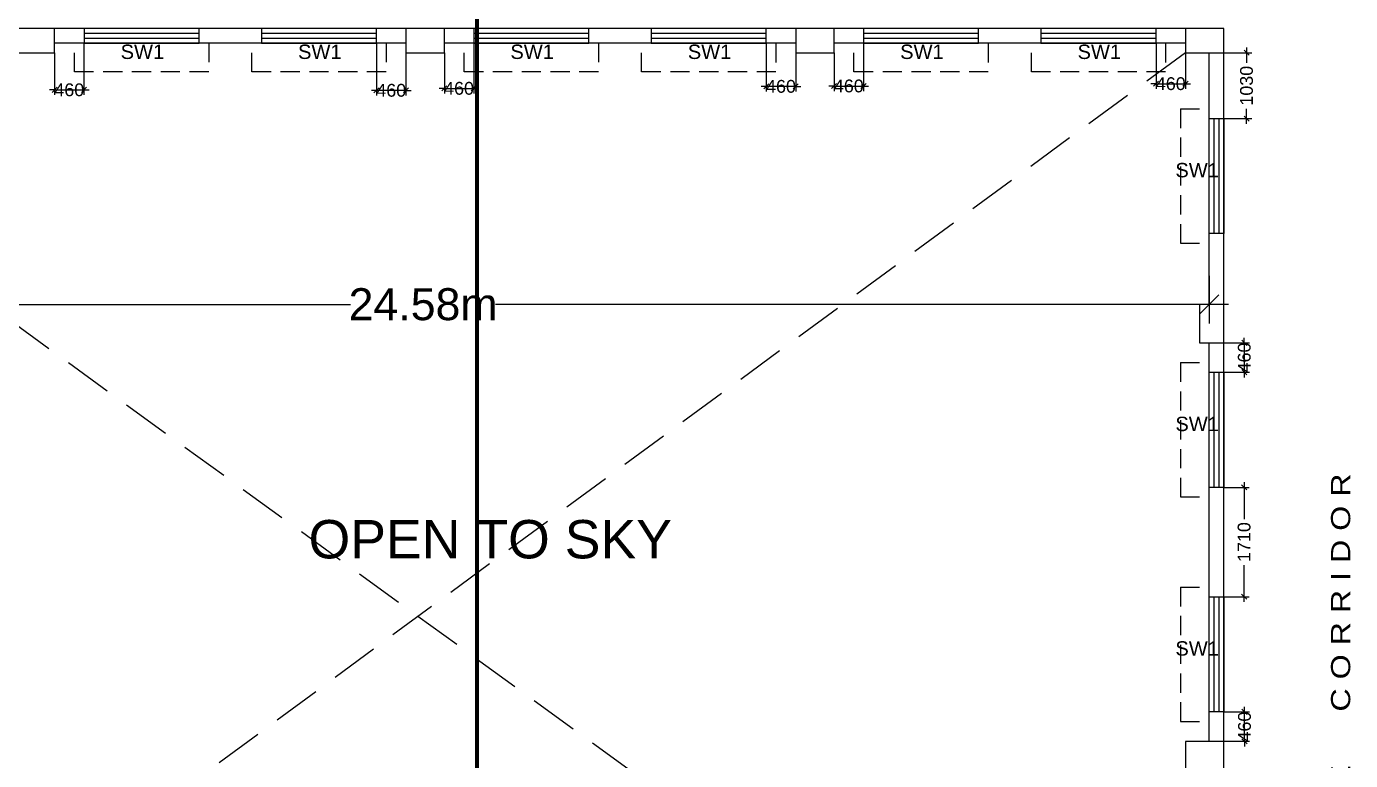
# Model space of a CAD drawing. Extents: x 7620542 to 7843793, y -6476226 to -6093835.
# Drawn here: x 7663738 to 7684439, y -6351610 to -6340135 of the extents above; entities that cross this region are included whole.
import ezdxf
from ezdxf.enums import TextEntityAlignment as Align

# ---------------------------------------------------------------- set-up
doc = ezdxf.new("R2010")
doc.units = 0
doc.header["$LTSCALE"] = 600
doc.header["$MEASUREMENT"] = 0
doc.header["$PDMODE"] = 35
doc.linetypes.add('DASHED', pattern=[0.75, 0.5, -0.25])
doc.linetypes.add('HIDDEN2', pattern=[0.1875, 0.125, -0.0625])
doc.layers.get('0').update_dxf_attribs({"linetype": 'CONTINUOUS'})
doc.layers.get('Defpoints').update_dxf_attribs({"linetype": 'CONTINUOUS'})
for name, color, linetype in [('chajja', 7, 'CONTINUOUS'), ('DIMEN', 5, 'CONTINUOUS'), ('Duct', 8, 'CONTINUOUS'), ('joinery', 7, 'CONTINUOUS'), ('LA-column', 3, 'CONTINUOUS'), ('Sections', 10, 'CONTINUOUS'), ('TXT', 6, 'CONTINUOUS'), ('Walls', 7, 'CONTINUOUS'), ('WIN', 151, 'CONTINUOUS'), ('Working Dim', 5, 'CONTINUOUS')]:
    doc.layers.add(name, color=color, linetype=linetype)
doc.styles.add('ari', font='arial.ttf')
doc.styles.add('ARIAL', font='arial.ttf')
doc.styles.get("Standard").update_dxf_attribs({"font": 'romans.shx'})
doc.dimstyles.new('int. dim', dxfattribs={"dimtxt": 450, "dimasz": 80, "dimexe": 80, "dimexo": 0, "dimgap": 70, "dimtad": 0, "dimdec": 0, "dimzin": 12, "dimdsep": 46, "dimtxsty": 'ari', "dimblk": 'OBLIQUE', "dimcen": 2, "dimdle": 80, "dimclrd": 256, "dimclre": 256, "dimclrt": 6, "dimadec": 0, "dimazin": 0, "dimtfac": 1, "dimtdec": 0, "dimtix": 1, "dimtmove": 2, "dimatfit": 3, "dimfxl": 1, "dimtolj": 1, "dimtzin": 0, "dimlwd": -1, "dimlwe": -1, "dimarcsym": 0})
doc.dimstyles.new('STANDARD$0', dxfattribs={"dimscale": 0, "dimtxt": 150, "dimasz": 125, "dimexe": 0.75, "dimexo": 1, "dimgap": 25, "dimtad": 1, "dimdec": 0, "dimdsep": 46, "dimtxsty": 'Standard', "dimblk1": 'DOT', "dimblk2": 'DOT', "dimsah": 1, "dimcen": 2.5, "dimclrd": 1, "dimclre": 1, "dimclrt": 3, "dimadec": 0, "dimazin": 0, "dimtfac": 1, "dimtdec": 0, "dimtmove": 0, "dimatfit": 3, "dimldrblk": 'DOT', "dimfxl": 1, "dimtolj": 1, "dimtzin": 0, "dimarcsym": 0})

# ---------------------------------------------------------------- blocks, each defined once
blk = doc.blocks.new('_Oblique')
at = {"color": 0, "linetype": 'ByBlock', "lineweight": -2}
blk.add_line((-0.5, -0.5), (0.5, 0.5), dxfattribs=at)
blk = doc.blocks.new('*D558')
at = {"layer": 'Defpoints', "color": 0, "transparency": 16777216}
for p in [(7664637, -6340395, 10), (7664177, -6340545, 10), (7664637, -6341126)]:
    blk.add_point(p, dxfattribs=at)
at = {"layer": 'Working Dim', "transparency": 16777216}
for p, q in [((7664637, -6340395), (7664637, -6341206)), ((7664177, -6340545), (7664177, -6341206)), ((7664177, -6341126), (7664097, -6341126)), ((7664177, -6341126), (7664637, -6341126)), ((7664637, -6341126), (7664717, -6341126))]:
    blk.add_line(p, q, dxfattribs=at)
at = {"layer": 'Working Dim', "transparency": 16777216, "xscale": 80, "yscale": 80, "zscale": 80}
blk.add_blockref('_Oblique', (7664177, -6341126), dxfattribs=at)
at = {"layer": 'Working Dim', "transparency": 16777216, "xscale": 80, "yscale": 80, "zscale": 80, "rotation": 180}
blk.add_blockref('_Oblique', (7664637, -6341126), dxfattribs=at)
at = {"layer": 'Working Dim', "color": 6, "transparency": 16777216, "insert": (7664407, -6341126), "char_height": 200, "attachment_point": 5, "style": 'ari'}
blk.add_mtext('\\A1;460', dxfattribs=at)
blk = doc.blocks.new('*D559')
at = {"layer": 'Defpoints', "color": 0, "transparency": 16777216}
for p in [(7669211, -6340395, 10), (7669671, -6340545, 10), (7669211, -6341134)]:
    blk.add_point(p, dxfattribs=at)
at = {"layer": 'Working Dim', "transparency": 16777216}
for p, q in [((7669211, -6340395), (7669211, -6341214)), ((7669671, -6340545), (7669671, -6341214)), ((7669211, -6341134), (7669131, -6341134)), ((7669671, -6341134), (7669211, -6341134)), ((7669671, -6341134), (7669751, -6341134))]:
    blk.add_line(p, q, dxfattribs=at)
at = {"layer": 'Working Dim', "transparency": 16777216, "xscale": 80, "yscale": 80, "zscale": 80}
blk.add_blockref('_Oblique', (7669211, -6341134), dxfattribs=at)
at = {"layer": 'Working Dim', "transparency": 16777216, "xscale": 80, "yscale": 80, "zscale": 80, "rotation": 180}
blk.add_blockref('_Oblique', (7669671, -6341134), dxfattribs=at)
at = {"layer": 'Working Dim', "color": 6, "transparency": 16777216, "insert": (7669441, -6341134), "char_height": 200, "attachment_point": 5, "style": 'ari'}
blk.add_mtext('\\A1;460', dxfattribs=at)
blk = doc.blocks.new('*D560')
at = {"layer": 'Defpoints', "color": 0, "transparency": 16777216}
for p in [(7670731, -6340395, 10), (7670271, -6340545, 10), (7670731, -6341103)]:
    blk.add_point(p, dxfattribs=at)
at = {"layer": 'Working Dim', "transparency": 16777216}
for p, q in [((7670731, -6340395), (7670731, -6341183)), ((7670271, -6340545), (7670271, -6341183)), ((7670271, -6341103), (7670191, -6341103)), ((7670271, -6341103), (7670731, -6341103)), ((7670731, -6341103), (7670811, -6341103))]:
    blk.add_line(p, q, dxfattribs=at)
at = {"layer": 'Working Dim', "transparency": 16777216, "xscale": 80, "yscale": 80, "zscale": 80}
blk.add_blockref('_Oblique', (7670271, -6341103), dxfattribs=at)
at = {"layer": 'Working Dim', "transparency": 16777216, "xscale": 80, "yscale": 80, "zscale": 80, "rotation": 180}
blk.add_blockref('_Oblique', (7670731, -6341103), dxfattribs=at)
at = {"layer": 'Working Dim', "color": 6, "transparency": 16777216, "insert": (7670501, -6341103), "char_height": 200, "attachment_point": 5, "style": 'ari'}
blk.add_mtext('\\A1;460', dxfattribs=at)
blk = doc.blocks.new('*D561')
at = {"layer": 'Defpoints', "color": 0, "transparency": 16777216}
for p in [(7675305, -6340395), (7675765, -6340545), (7675305, -6341072)]:
    blk.add_point(p, dxfattribs=at)
at = {"layer": 'Working Dim', "transparency": 16777216}
for p, q in [((7675305, -6340395), (7675305, -6341152)), ((7675765, -6340545), (7675765, -6341152)), ((7675305, -6341072), (7675225, -6341072)), ((7675765, -6341072), (7675305, -6341072)), ((7675765, -6341072), (7675845, -6341072))]:
    blk.add_line(p, q, dxfattribs=at)
at = {"layer": 'Working Dim', "transparency": 16777216, "xscale": 80, "yscale": 80, "zscale": 80}
blk.add_blockref('_Oblique', (7675305, -6341072), dxfattribs=at)
at = {"layer": 'Working Dim', "transparency": 16777216, "xscale": 80, "yscale": 80, "zscale": 80, "rotation": 180}
blk.add_blockref('_Oblique', (7675765, -6341072), dxfattribs=at)
at = {"layer": 'Working Dim', "color": 6, "transparency": 16777216, "insert": (7675535, -6341072), "char_height": 200, "attachment_point": 5, "style": 'ari'}
blk.add_mtext('\\A1;460', dxfattribs=at)
blk = doc.blocks.new('*D562')
at = {"layer": 'Defpoints', "color": 0, "transparency": 16777216}
for p in [(7676825, -6340395), (7676365, -6340545), (7676825, -6341066)]:
    blk.add_point(p, dxfattribs=at)
at = {"layer": 'Working Dim', "transparency": 16777216}
for p, q in [((7676825, -6340395), (7676825, -6341146)), ((7676365, -6340545), (7676365, -6341146)), ((7676365, -6341066), (7676285, -6341066)), ((7676365, -6341066), (7676825, -6341066)), ((7676825, -6341066), (7676905, -6341066))]:
    blk.add_line(p, q, dxfattribs=at)
at = {"layer": 'Working Dim', "transparency": 16777216, "xscale": 80, "yscale": 80, "zscale": 80}
blk.add_blockref('_Oblique', (7676365, -6341066), dxfattribs=at)
at = {"layer": 'Working Dim', "transparency": 16777216, "xscale": 80, "yscale": 80, "zscale": 80, "rotation": 180}
blk.add_blockref('_Oblique', (7676825, -6341066), dxfattribs=at)
at = {"layer": 'Working Dim', "color": 6, "transparency": 16777216, "insert": (7676595, -6341066), "char_height": 200, "attachment_point": 5, "style": 'ari'}
blk.add_mtext('\\A1;460', dxfattribs=at)
blk = doc.blocks.new('*D563')
at = {"layer": 'Defpoints', "color": 0, "transparency": 16777216}
for p in [(7681399, -6340395, -10), (7681859, -6340545, -10), (7681859, -6341030)]:
    blk.add_point(p, dxfattribs=at)
at = {"layer": 'Working Dim', "transparency": 16777216}
for p, q in [((7681399, -6340395), (7681399, -6341110)), ((7681859, -6340545), (7681859, -6341110)), ((7681399, -6341030), (7681319, -6341030)), ((7681399, -6341030), (7681859, -6341030)), ((7681859, -6341030), (7681939, -6341030))]:
    blk.add_line(p, q, dxfattribs=at)
at = {"layer": 'Working Dim', "transparency": 16777216, "xscale": 80, "yscale": 80, "zscale": 80}
blk.add_blockref('_Oblique', (7681399, -6341030), dxfattribs=at)
at = {"layer": 'Working Dim', "transparency": 16777216, "xscale": 80, "yscale": 80, "zscale": 80, "rotation": 180}
blk.add_blockref('_Oblique', (7681859, -6341030), dxfattribs=at)
at = {"layer": 'Working Dim', "color": 6, "transparency": 16777216, "insert": (7681629, -6341030), "char_height": 200, "attachment_point": 5, "style": 'ari'}
blk.add_mtext('\\A1;460', dxfattribs=at)
blk = doc.blocks.new('*D567')
at = {"layer": 'Defpoints', "color": 0, "transparency": 16777216}
for p in [(7682459, -6340545, -10), (7682459, -6341576, 3), (7682814, -6341576)]:
    blk.add_point(p, dxfattribs=at)
at = {"layer": 'Working Dim', "transparency": 16777216}
for p, q in [((7682459, -6340545), (7682894, -6340545)), ((7682814, -6340465), (7682814, -6340702)), ((7682814, -6341656), (7682814, -6341420)), ((7682459, -6341576), (7682894, -6341576))]:
    blk.add_line(p, q, dxfattribs=at)
at = {"layer": 'Working Dim', "transparency": 16777216, "xscale": 80, "yscale": 80, "zscale": 80}
for p, rotation in [((7682814, -6340545), 90), ((7682814, -6341576), 270)]:
    blk.add_blockref('_Oblique', p, dxfattribs=dict(at, rotation=rotation))
at = {"layer": 'Working Dim', "color": 6, "transparency": 16777216, "insert": (7682814, -6341061), "char_height": 200, "attachment_point": 5, "rotation": 90, "style": 'ari'}
blk.add_mtext('\\A1;1030', dxfattribs=at)
blk = doc.blocks.new('*D568')
at = {"layer": 'Defpoints', "color": 0, "transparency": 16777216}
for p in [(7682459, -6345080), (7682459, -6345540), (7682779, -6345540)]:
    blk.add_point(p, dxfattribs=at)
at = {"layer": 'Working Dim', "transparency": 16777216}
for p, q in [((7682779, -6345080), (7682779, -6345000)), ((7682459, -6345080), (7682859, -6345080)), ((7682779, -6345080), (7682779, -6345540)), ((7682459, -6345540), (7682859, -6345540)), ((7682779, -6345540), (7682779, -6345620))]:
    blk.add_line(p, q, dxfattribs=at)
at = {"layer": 'Working Dim', "transparency": 16777216, "xscale": 80, "yscale": 80, "zscale": 80}
for p, rotation in [((7682779, -6345080), 270), ((7682779, -6345540), 90)]:
    blk.add_blockref('_Oblique', p, dxfattribs=dict(at, rotation=rotation))
at = {"layer": 'Working Dim', "color": 6, "transparency": 16777216, "insert": (7682779, -6345310), "char_height": 200, "attachment_point": 5, "rotation": 90, "style": 'ari'}
blk.add_mtext('\\A1;460', dxfattribs=at)
blk = doc.blocks.new('*D569')
at = {"layer": 'Defpoints', "color": 0, "transparency": 16777216}
for p in [(7682459, -6350850, 5), (7682782, -6350850), (7682459, -6351310, 5)]:
    blk.add_point(p, dxfattribs=at)
at = {"layer": 'Working Dim', "transparency": 16777216}
for p, q in [((7682782, -6350850), (7682782, -6350770)), ((7682459, -6350850), (7682862, -6350850)), ((7682782, -6351310), (7682782, -6350850)), ((7682459, -6351310), (7682862, -6351310)), ((7682782, -6351310), (7682782, -6351390))]:
    blk.add_line(p, q, dxfattribs=at)
at = {"layer": 'Working Dim', "transparency": 16777216, "xscale": 80, "yscale": 80, "zscale": 80}
for p, rotation in [((7682782, -6350850), 270), ((7682782, -6351310), 90)]:
    blk.add_blockref('_Oblique', p, dxfattribs=dict(at, rotation=rotation))
at = {"layer": 'Working Dim', "color": 6, "transparency": 16777216, "insert": (7682782, -6351080), "char_height": 200, "attachment_point": 5, "rotation": 90, "style": 'ari'}
blk.add_mtext('\\A1;460', dxfattribs=at)
blk = doc.blocks.new('*D570')
at = {"layer": 'Defpoints', "color": 0, "transparency": 16777216}
for p in [(7682459, -6347340), (7682776, -6347340), (7682459, -6349050, 5)]:
    blk.add_point(p, dxfattribs=at)
at = {"layer": 'Working Dim', "transparency": 16777216}
for p, q in [((7682776, -6347260), (7682776, -6347836)), ((7682459, -6347340), (7682856, -6347340)), ((7682776, -6349130), (7682776, -6348554)), ((7682459, -6349050), (7682856, -6349050))]:
    blk.add_line(p, q, dxfattribs=at)
at = {"layer": 'Working Dim', "transparency": 16777216, "xscale": 80, "yscale": 80, "zscale": 80}
for p, rotation in [((7682776, -6347340), 90), ((7682776, -6349050), 270)]:
    blk.add_blockref('_Oblique', p, dxfattribs=dict(at, rotation=rotation))
at = {"layer": 'Working Dim', "color": 6, "transparency": 16777216, "insert": (7682776, -6348195), "char_height": 200, "attachment_point": 5, "rotation": 90, "style": 'ari'}
blk.add_mtext('\\A1;1710', dxfattribs=at)
blk = doc.blocks.new('*D858')
at = {"layer": 'Defpoints', "color": 0, "transparency": 16777216}
for p in [(7657649, -6344032), (7682229, -6344032), (7682229, -6344480)]:
    blk.add_point(p, dxfattribs=at)
at = {"layer": 'DIMEN', "color": 8, "transparency": 16777216}
for p, q in [((7657649, -6344032), (7657649, -6344780)), ((7682229, -6344032), (7682229, -6344780)), ((7657349, -6344480), (7668806, -6344480)), ((7682529, -6344480), (7671072, -6344480))]:
    blk.add_line(p, q, dxfattribs=at)
at = {"layer": 'DIMEN', "color": 8, "transparency": 16777216, "xscale": 300, "yscale": 300, "zscale": 300, "rotation": 180}
blk.add_blockref('_Oblique', (7657649, -6344480), dxfattribs=at)
at = {"layer": 'DIMEN', "color": 8, "transparency": 16777216, "xscale": 300, "yscale": 300, "zscale": 300}
blk.add_blockref('_Oblique', (7682229, -6344480), dxfattribs=at)
at = {"layer": 'DIMEN', "color": 7, "transparency": 16777216, "insert": (7669939, -6344480), "char_height": 500, "attachment_point": 5, "style": 'ari'}
blk.add_mtext('\\A1;24.58m', dxfattribs=at)

msp = doc.modelspace()

# ---------------------------------------------------------------- linework, layer by layer
at = {"layer": 'chajja', "color": 7, "linetype": 'DASHED'}
for p, q in [((7681779.053, -6341422.814, -14.83), (7681779.053, -6343522.814, -14.83)), ((7681779.053, -6341422.814, -14.83), (7682229.053, -6341422.814, -14.83)), ((7681779.053, -6343522.814, -14.83), (7682229.053, -6343522.814, -14.83)), ((7681779.053, -6345390.334, -14.83), (7681779.053, -6347490.334, -14.83)), ((7681779.053, -6345390.334, -14.83), (7682229.053, -6345390.334, -14.83)), ((7681779.053, -6347490.334, -14.83), (7682229.053, -6347490.334, -14.83)), ((7681779.053, -6348900.336, -14.83), (7681779.053, -6351000.336, -14.83)), ((7681779.053, -6348900.336, -14.83), (7682229.053, -6348900.336, -14.83)), ((7681779.053, -6351000.336, -14.83), (7682229.053, -6351000.336, -14.83))]:
    msp.add_line(p, q, dxfattribs=at)
at = {"layer": 'chajja', "color": 7, "linetype": 'DASHED', "elevation": -14.83}
for points in [[(7666587.142, -6340395.364), (7666587.142, -6340845.364), (7664487.142, -6340845.364), (7664487.142, -6340395.364)], [(7669361.14, -6340395.289), (7669361.14, -6340845.289), (7667261.14, -6340845.289), (7667261.14, -6340395.289)], [(7672681.14, -6340395.297), (7672681.14, -6340845.297), (7670581.14, -6340845.297), (7670581.14, -6340395.297)], [(7675455.053, -6340395.379), (7675455.053, -6340845.379), (7673355.053, -6340845.379), (7673355.053, -6340395.379)], [(7678775.053, -6340395.395), (7678775.053, -6340845.395), (7676675.053, -6340845.395), (7676675.053, -6340395.395)], [(7681548.965, -6340395.477), (7681548.965, -6340845.477), (7679448.965, -6340845.477), (7679448.965, -6340395.477)]]:
    msp.add_lwpolyline(points, dxfattribs=at)
at = {"layer": 'Duct', "color": 8, "linetype": 'HIDDEN2', "ltscale": 10}
for p, q in [((7681859.104, -6340545.485, -14.83), (7658166.551, -6357950.454, -14.83)), ((7658018.551, -6340765.289, -14.83), (7681709.053, -6357950.454, -14.83))]:
    msp.add_line(p, q, dxfattribs=at)
at = {"layer": 'LA-column', "color": 2}
for points, elevation in [([(7663577.142, -6340545.366), (7664177.142, -6340545.366), (7664177.142, -6340165.366), (7663577.142, -6340165.366)], -9.699), ([(7669671.14, -6340545.366), (7670271.14, -6340545.366), (7670271.14, -6340165.366), (7669671.14, -6340165.366)], -9.699), ([(7675765.053, -6340545.366), (7676365.053, -6340545.366), (7676365.053, -6340165.366), (7675765.053, -6340165.366)], -19.962), ([(7681859.143, -6340545.366), (7682459.143, -6340545.366), (7682459.143, -6340165.366), (7681859.143, -6340165.366)], -9.699), ([(7682459.143, -6345080.334), (7682459.143, -6344480.334), (7682079.143, -6344480.334), (7682079.143, -6345080.334)], -9.699), ([(7682459.143, -6351910.538), (7682459.143, -6351310.538), (7681859.143, -6351310.538), (7681859.143, -6351910.538)], 11162.021)]:
    msp.add_lwpolyline(points, close=True, dxfattribs=dict(at, elevation=elevation))
at = {"layer": 'Sections', "linetype": 'DASHED', "lineweight": 0, "ltscale": 2, "const_width": 60, "elevation": -14.83, "flags": 128}
msp.add_lwpolyline([(7670782.853, -6460853.906), (7671915.506, -6461401.774), (7670782.853, -6461401.774), (7670782.853, -6331751.836), (7671915.506, -6331751.836), (7670782.853, -6332299.705)], dxfattribs=at)
at = {"layer": 'Walls', "linetype": 'Continuous'}
for p, q in [((7669671.14, -6340165.289, -14.83), (7664177.142, -6340165.289, -14.83)), ((7675765.053, -6340165.387, -14.83), (7670271.14, -6340165.289, -14.83)), ((7681859.104, -6340165.485, -14.83), (7676365.053, -6340165.387, -14.83)), ((7669671.14, -6340395.289, -14.83), (7664177.142, -6340395.289, -14.83)), ((7675765.053, -6340395.387, -14.83), (7670271.14, -6340395.289, -14.83)), ((7681859.104, -6340395.485, -14.83), (7676365.053, -6340395.387, -14.83))]:
    msp.add_line(p, q, dxfattribs=at)
at = {"layer": 'Walls'}
for p, q in [((7682229.053, -6344480.334, -14.83), (7682229.053, -6340545.289, -14.83)), ((7682459.053, -6344480.334, -14.83), (7682459.053, -6340545.289, -14.83)), ((7682229.053, -6351310.336, -14.83), (7682229.053, -6345080.334, -14.83)), ((7682459.053, -6351310.336, -14.83), (7682459.053, -6345080.334, -14.83))]:
    msp.add_line(p, q, dxfattribs=at)
at = {"layer": 'WIN', "linetype": 'Continuous', "elevation": -14.83}
for points in [[(7666437.142, -6340395.364), (7666437.142, -6340165.364), (7664637.142, -6340165.364), (7664637.142, -6340395.364)], [(7666437.142, -6340318.364), (7666437.142, -6340242.364), (7664637.142, -6340242.364), (7664637.142, -6340318.364)], [(7669211.14, -6340395.289), (7669211.14, -6340165.289), (7667411.14, -6340165.289), (7667411.14, -6340395.289)], [(7669211.14, -6340318.289), (7669211.14, -6340242.289), (7667411.14, -6340242.289), (7667411.14, -6340318.289)], [(7672531.14, -6340395.297), (7672531.14, -6340165.297), (7670731.14, -6340165.297), (7670731.14, -6340395.297)], [(7672531.14, -6340318.297), (7672531.14, -6340242.297), (7670731.14, -6340242.297), (7670731.14, -6340318.297)], [(7675305.053, -6340395.379), (7675305.053, -6340165.379), (7673505.053, -6340165.379), (7673505.053, -6340395.379)], [(7675305.053, -6340318.379), (7675305.053, -6340242.379), (7673505.053, -6340242.379), (7673505.053, -6340318.379)], [(7678625.053, -6340395.395), (7678625.053, -6340165.395), (7676825.053, -6340165.395), (7676825.053, -6340395.395)], [(7678625.053, -6340318.395), (7678625.053, -6340242.395), (7676825.053, -6340242.395), (7676825.053, -6340318.395)], [(7681398.965, -6340395.477), (7681398.965, -6340165.477), (7679598.965, -6340165.477), (7679598.965, -6340395.477)], [(7681398.965, -6340318.477), (7681398.965, -6340242.477), (7679598.965, -6340242.477), (7679598.965, -6340318.477)], [(7682229.053, -6341572.814), (7682459.053, -6341572.814), (7682459.053, -6343372.814), (7682229.053, -6343372.814)], [(7682306.053, -6341572.814), (7682382.053, -6341572.814), (7682382.053, -6343372.814), (7682306.053, -6343372.814)], [(7682229.053, -6345540.334), (7682459.053, -6345540.334), (7682459.053, -6347340.334), (7682229.053, -6347340.334)], [(7682306.053, -6345540.334), (7682382.053, -6345540.334), (7682382.053, -6347340.334), (7682306.053, -6347340.334)], [(7682229.053, -6349050.336), (7682459.053, -6349050.336), (7682459.053, -6350850.336), (7682229.053, -6350850.336)], [(7682306.053, -6349050.336), (7682382.053, -6349050.336), (7682382.053, -6350850.336), (7682306.053, -6350850.336)]]:
    msp.add_lwpolyline(points, close=True, dxfattribs=at)

# ---------------------------------------------------------------- texts
at = {"layer": 'Duct', "color": 7, "style": 'ari'}
msp.add_text('OPEN TO SKY', height=600, dxfattribs=at).set_placement((7670988.92, -6348450.587, -14.83), align=Align.CENTER)
at = {"layer": 'joinery', "style": 'ari'}
for p in [(7665550.352, -6340642.994, -14.83), (7668324.349, -6340642.919, -14.83), (7671644.349, -6340642.927, -14.83), (7674418.262, -6340643.009, -14.83), (7677738.262, -6340643.025, -14.83), (7680512.175, -6340643.107, -14.83), (7682041.564, -6342493.077, -14.83), (7682041.564, -6346460.597, -14.83), (7682041.564, -6349970.599, -14.83)]:
    msp.add_text('SW1', height=225, dxfattribs=at).set_placement(p, align=Align.CENTER)
at = {"layer": 'TXT', "color": 7, "style": 'ARIAL', "width": 1.2}
msp.add_text('3.60 M      W I D E      C O R R I D O R', height=300.52174, rotation=90, dxfattribs=at).set_placement((7684435.023, -6351461.692, -14.83), align=Align.CENTER)

# ---------------------------------------------------------------- dimensions: what is measured, and where the dimension line sits
at = {"layer": 'DIMEN'}
dim = msp.add_linear_dim(base=(7682229.053, -6344480.334, -14.83), p1=(7657648.551, -6344032.036, -14.83), p2=(7682229.053, -6344032.036, -14.83), dimstyle='STANDARD$0', override={"dimscale": 1, "dimtxt": 500, "dimasz": 300, "dimexe": 300, "dimexo": 0, "dimgap": 1, "dimtad": 0, "dimdec": 2, "dimlfac": 0.001, "dimzin": 0, "dimpost": 'm', "dimtxsty": 'ari', "dimblk1": 'Oblique', "dimblk2": 'Oblique', "dimcen": 0, "dimdle": 300, "dimclrd": 8, "dimclre": 8, "dimclrt": 7, "dimadec": 2, "dimtdec": 2, "dimtmove": 2, "dimfxl": 0.75, "dimfrac": 1, "dimlwd": 65535, "dimlwe": 65535}, dxfattribs=at)
dim.commit()
dim.dimension.update_dxf_attribs({"geometry": '*D858', "text_midpoint": (7669938.802, -6344480.334, -14.83)})
at = {"layer": 'Working Dim'}
for base, p1, p2, picture, middle in [((7664637.142, -6341126.429, -14.83), (7664177.142, -6340545.289, -4.568), (7664637.142, -6340395.364, -4.568), '*D558', (7664407.142, -6341126.429, -14.83)), ((7669211.14, -6341133.682, -14.83), (7669671.14, -6340545.289, -4.568), (7669211.14, -6340395.289, -4.568), '*D559', (7669441.14, -6341133.682, -14.83)), ((7670731.14, -6341103.462, -14.83), (7670271.14, -6340545.289, -4.568), (7670731.14, -6340395.297, -4.568), '*D560', (7670501.14, -6341103.462, -14.83)), ((7675305.053, -6341072.242, -14.83), (7675765.053, -6340545.387, -14.83), (7675305.053, -6340395.379, -14.83), '*D561', (7675535.053, -6341072.242, -14.83)), ((7676825.053, -6341066.365, -14.83), (7676365.053, -6340545.387, -14.83), (7676825.053, -6340395.395, -14.83), '*D562', (7676595.053, -6341066.365, -14.83)), ((7681859.104, -6341030.039, -14.83), (7681398.965, -6340395.477, -25.093), (7681859.104, -6340545.485, -25.093), '*D563', (7681629.035, -6341030.039, -14.83))]:
    dim = msp.add_linear_dim(base=base, p1=p1, p2=p2, dimstyle='int. dim', override={"dimtxt": 200}, dxfattribs=at)
    dim.commit()
    dim.dimension.update_dxf_attribs({"geometry": picture, "text_midpoint": middle})
for base, p1, p2, picture, middle in [((7682813.621, -6341575.814, -14.83), (7682459.104, -6340545.485, -25.093), (7682459.053, -6341575.814, -12.265), '*D567', (7682813.621, -6341060.65, -14.83)), ((7682778.659, -6345540.334, -14.83), (7682459.053, -6345080.334, -14.83), (7682459.053, -6345540.334, -14.83), '*D568', (7682778.659, -6345310.334, -14.83)), ((7682776.46, -6347340.334, -14.83), (7682459.053, -6349050.336, -9.508), (7682459.053, -6347340.334, -14.83), '*D570', (7682776.46, -6348195.335, -14.83)), ((7682782.187, -6350850.336, -14.83), (7682459.053, -6351310.336, -9.508), (7682459.053, -6350850.336, -9.508), '*D569', (7682782.187, -6351080.336, -14.83))]:
    dim = msp.add_linear_dim(base=base, p1=p1, p2=p2, angle=90, dimstyle='int. dim', override={"dimtxt": 200}, dxfattribs=at)
    dim.commit()
    dim.dimension.update_dxf_attribs({"geometry": picture, "text_midpoint": middle})

doc.saveas('drawing.dxf')
